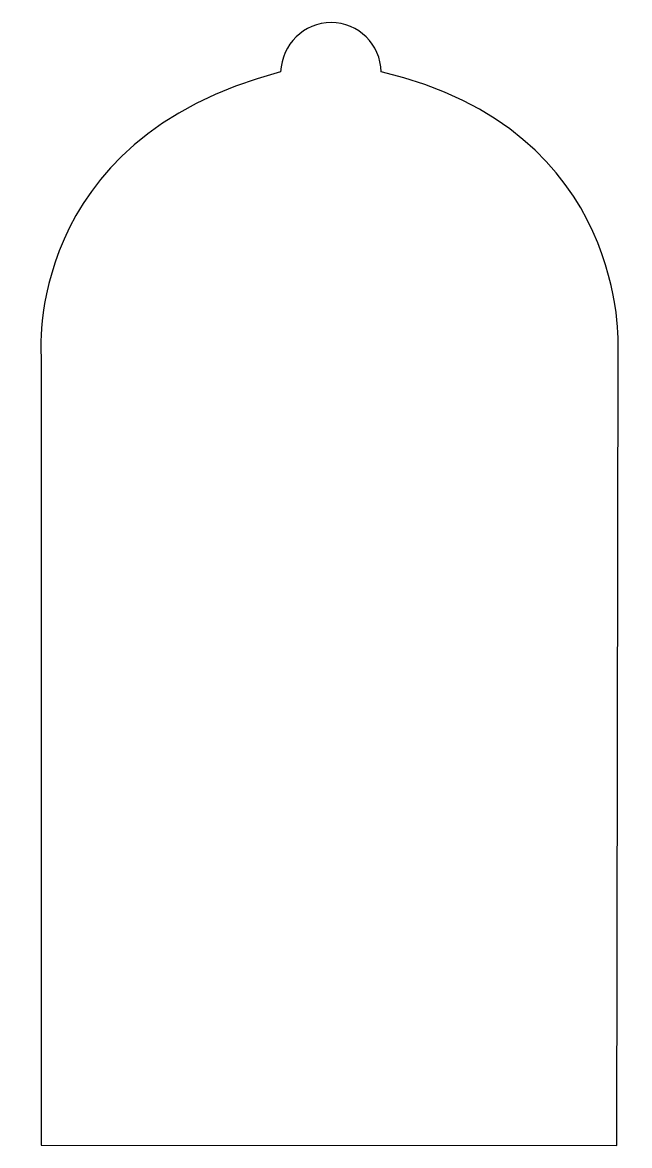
# Model space of a CAD drawing. Header units: millimetres. Extents: x 23 to 121, y 97 to 277.
import ezdxf

# ---------------------------------------------------------------- set-up
doc = ezdxf.new("R2010")
doc.units = ezdxf.units.MM
doc.layers.add('cutout', color=7, linetype='CONTINUOUS')

msp = doc.modelspace()

# ---------------------------------------------------------------- linework, layer by layer
at = {"layer": 'cutout', "color": 7}
msp.add_lwpolyline([(72.914373, 277.365073)], close=True, dxfattribs=at)
msp.add_lwpolyline([(26.268843, 223.876821), (26.268843, 97.0157), (118.851173, 96.969006), (119.048454, 225.199663)], dxfattribs=at)
for points in [[(72.914373, 277.365073), (68.530613, 277.365073), (64.976873, 273.811333), (64.776099, 269.427572)], [(80.950512, 269.427572), (80.851873, 273.811333), (77.298132, 277.365073), (72.914373, 277.365073)], [(64.776099, 269.427572), (23.2661, 258.50811), (26.268843, 223.876821), (26.268843, 223.876821)], [(119.048454, 225.199663), (119.048454, 225.199663), (120.886557, 260.096647), (80.950512, 269.427572)]]:
    msp.add_open_spline(points, degree=3, dxfattribs=at)

doc.saveas('drawing.dxf')
